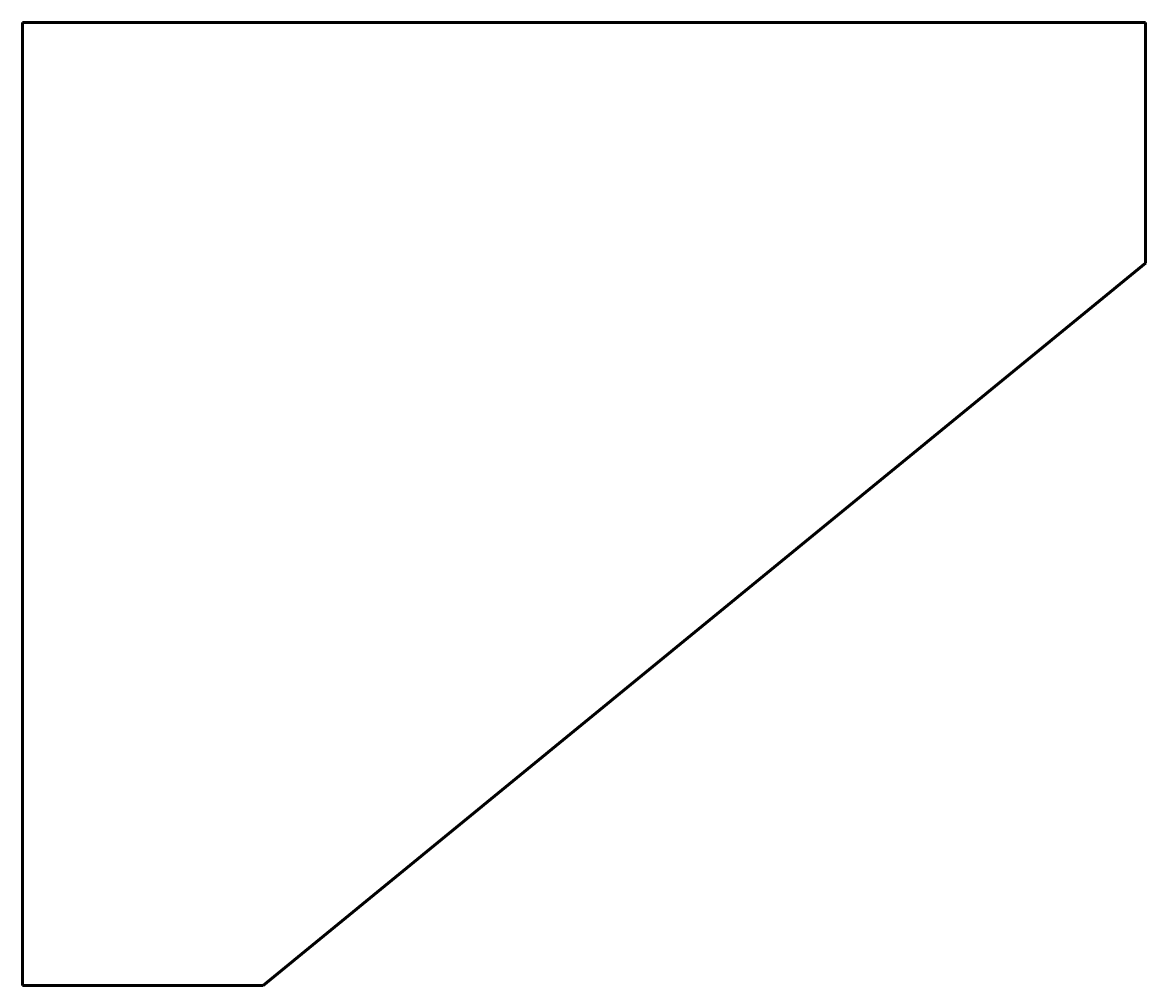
# Model space of a CAD drawing. Header units: millimetres. Extents: x 0 to 140, y 0 to 120.
import ezdxf

# ---------------------------------------------------------------- set-up
doc = ezdxf.new("R2010")
doc.units = ezdxf.units.MM
doc.linetypes.add('K5LT_BASIC', pattern=[0])
doc.layers.add('Системный слой', color=7, linetype='Continuous')

msp = doc.modelspace()

# ---------------------------------------------------------------- linework, layer by layer
at = {"layer": 'Системный слой', "color": 150, "linetype": 'K5LT_BASIC', "lineweight": 60, "true_color": 0x0080ff}
for p, q in [((0, 120), (0, 0)), ((0, 120), (140, 120)), ((140, 120), (140, 90)), ((30, 0), (140, 90)), ((30, 0), (0, 0))]:
    msp.add_line(p, q, dxfattribs=at)

doc.saveas('drawing.dxf')
